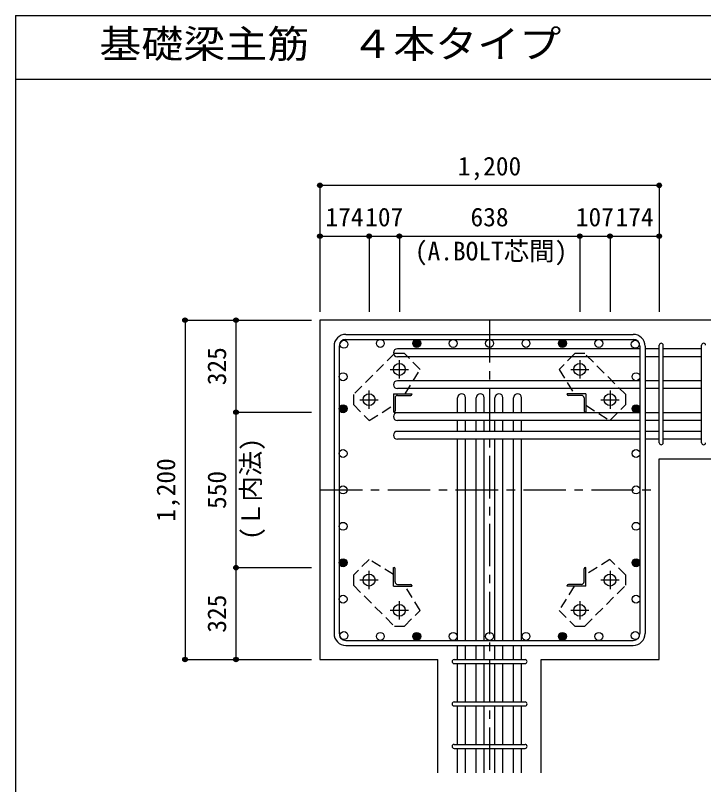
# Model space of a CAD drawing. Units: millimetres at full size, sheet at 1:30. Extents: x -5973 to 5954, y -4195 to 4201.
# Drawn here: x -5973 to -3539, y 1481 to 4201 of the extents above; entities that cross this region are included whole.
import ezdxf
from ezdxf.enums import TextEntityAlignment as Align

# ---------------------------------------------------------------- set-up
doc = ezdxf.new("R2010")
doc.units = ezdxf.units.MM
doc.header["$LTSCALE"] = 30
doc.header["$PDMODE"] = 32
doc.header["$PDSIZE"] = 15
doc.linetypes.add('CHAIN1', pattern=[8, 5, -1, 1, -1])
doc.linetypes.add('DASHED1', pattern=[1.8, 1.2, -0.6])
for name, color, linetype in [('0-1', 2, 'Continuous'), ('0-2', 4, 'Continuous'), ('0-3', 4, 'Continuous'), ('0-4', 7, 'Continuous'), ('0-5', 7, 'Continuous'), ('0-6', 7, 'Continuous'), ('0-7', 4, 'Continuous'), ('0-9', 4, 'DASHED1'), ('0-D', 4, 'Continuous'), ('6-7_文字', 7, 'Continuous'), ('F-0_枠', 6, 'Continuous')]:
    doc.layers.add(name, color=color, linetype=linetype)
doc.styles.add('ＭＳ ゴシック', font='')
doc.styles.get('ＭＳ ゴシック').set_extended_font_data('MS Gothic')

msp = doc.modelspace()

# ---------------------------------------------------------------- linework, layer by layer
at = {"layer": '0-1'}
for p, q in [((-3295.8, 3123.3), (-4895.8, 3123.3)), ((-4895.8, 3123.3), (-4895.8, 1923.3)), ((-3695.8, 2632.8), (-3295.8, 2632.8)), ((-3695.8, 1923.3), (-3695.8, 2632.8)), ((-4895.8, 1923.3), (-4478.3, 1923.3)), ((-4478.3, 1523.3), (-4478.3, 1923.3))]:
    msp.add_line(p, q, dxfattribs=at)
msp.add_lwpolyline([(-4113.3, 1523.3), (-4113.3, 1923.3), (-3695.8, 1923.3)], dxfattribs=at)
at = {"layer": '0-2', "linetype": 'CHAIN1'}
for p, q in [((-4614.8, 2917.1), (-4614.8, 2981.6)), ((-3976.8, 2981.6), (-3976.8, 2917.1)), ((-4647.1, 2949.3), (-4582.6, 2949.3)), ((-4009, 2949.3), (-3944.5, 2949.3)), ((-4721.8, 2810.1), (-4721.8, 2874.6)), ((-3869.8, 2874.6), (-3869.8, 2810.1)), ((-4754.1, 2842.3), (-4689.6, 2842.3)), ((-3902, 2842.3), (-3837.5, 2842.3)), ((-4721.8, 2172), (-4721.8, 2236.5)), ((-3869.8, 2236.5), (-3869.8, 2172)), ((-4689.6, 2204.3), (-4754.1, 2204.3)), ((-3837.5, 2204.3), (-3902, 2204.3)), ((-4614.8, 2065), (-4614.8, 2129.5)), ((-3976.8, 2129.5), (-3976.8, 2065)), ((-4582.6, 2097.3), (-4647.1, 2097.3)), ((-3944.5, 2097.3), (-4009, 2097.3))]:
    msp.add_line(p, q, dxfattribs=at)
at = {"layer": '0-2'}
for p, q in [((-4635.8, 2863.3), (-4570.8, 2863.3)), ((-4635.8, 2863.3), (-4635.8, 2798.3)), ((-4621.3, 2857.3), (-4574.8, 2857.3)), ((-4570.8, 2863.3), (-4570.8, 2861.3)), ((-3955.8, 2863.3), (-4020.8, 2863.3)), ((-4020.8, 2861.3), (-4020.8, 2863.3)), ((-3970.3, 2857.3), (-4016.8, 2857.3)), ((-3955.8, 2863.3), (-3955.8, 2798.3)), ((-4629.8, 2848.8), (-4629.8, 2802.3)), ((-3961.8, 2848.8), (-3961.8, 2802.3)), ((-4633.8, 2798.3), (-4635.8, 2798.3)), ((-3955.8, 2798.3), (-3957.8, 2798.3)), ((-4635.8, 2248.3), (-4633.8, 2248.3)), ((-4635.8, 2183.3), (-4635.8, 2248.3)), ((-4629.8, 2197.8), (-4629.8, 2244.3)), ((-3961.8, 2197.8), (-3961.8, 2244.3)), ((-3957.8, 2248.3), (-3955.8, 2248.3)), ((-3955.8, 2183.3), (-3955.8, 2248.3)), ((-4635.8, 2183.3), (-4570.8, 2183.3)), ((-4621.3, 2189.3), (-4574.8, 2189.3)), ((-4570.8, 2185.3), (-4570.8, 2183.3)), ((-4020.8, 2183.3), (-4020.8, 2185.3)), ((-3955.8, 2183.3), (-4020.8, 2183.3)), ((-3970.3, 2189.3), (-4016.8, 2189.3))]:
    msp.add_line(p, q, dxfattribs=at)
at = {"layer": '0-2', "color": 3}
for centre in [(-4614.8, 2949.3), (-3976.8, 2949.3), (-4721.8, 2842.3), (-3869.8, 2842.3), (-4721.8, 2204.3), (-3869.8, 2204.3), (-4614.8, 2097.3), (-3976.8, 2097.3)]:
    msp.add_circle(centre, 21, dxfattribs=at)
at = {"layer": '0-2'}
for centre, radius, start, end in [((-4621.3, 2848.8), 8.5, 90, 180), ((-4574.8, 2861.3), 4, 270, 0), ((-4016.8, 2861.3), 4, 180, 270), ((-3970.3, 2848.8), 8.5, 0, 90), ((-4633.8, 2802.3), 4, 270, 0), ((-3957.8, 2802.3), 4, 180, 270), ((-4633.8, 2244.3), 4, 0, 90), ((-3957.8, 2244.3), 4, 90, 180), ((-4621.3, 2197.8), 8.5, 180, 270), ((-4574.8, 2185.3), 4, 0, 90), ((-4016.8, 2185.3), 4, 90, 180), ((-3970.3, 2197.8), 8.5, 270, 0)]:
    msp.add_arc(centre, radius, start, end, dxfattribs=at)
at = {"layer": '0-3', "color": 3}
for centre in [(-4810.87, 3038.37), (-4682.1, 3041.3), (-4553.34, 3041.3), (-4424.57, 3041.3), (-4295.8, 3041.3), (-4167.03, 3041.3), (-4038.27, 3041.3), (-3909.5, 3041.3), (-3780.73, 3038.37), (-4813.8, 2923.33), (-3777.8, 2923.33), (-4813.8, 2810.3), (-3777.8, 2810.3), (-4813.8, 2652.07), (-3777.8, 2652.07), (-4813.8, 2523.3), (-3777.8, 2523.3), (-4813.8, 2394.53), (-3777.8, 2394.53), (-4813.8, 2265.76), (-3777.8, 2265.76), (-4813.8, 2137), (-3777.8, 2137), (-4810.87, 2008.23), (-4810.87, 2008.23), (-4682.1, 2005.3), (-4553.34, 2005.3), (-4424.57, 2005.3), (-4295.8, 2005.3), (-4167.03, 2005.3), (-4038.27, 2005.3), (-3909.5, 2005.3), (-3780.73, 2008.23), (-3780.73, 2008.23)]:
    msp.add_circle(centre, 14, dxfattribs=at)
at = {"layer": '0-3'}
for centre, radius in [((-4553.34, 3041.3), 12.6), ((-4553.34, 3041.3), 11.2), ((-4553.34, 3041.3), 9.8), ((-4553.34, 3041.3), 8.4), ((-4553.34, 3041.3), 7), ((-4553.34, 3041.3), 5.6), ((-4038.27, 3041.3), 12.6), ((-4038.27, 3041.3), 11.2), ((-4038.27, 3041.3), 9.8), ((-4038.27, 3041.3), 8.4), ((-4038.27, 3041.3), 7), ((-4038.27, 3041.3), 5.6), ((-4553.34, 3041.3), 4.2), ((-4553.34, 3041.3), 2.8), ((-4553.34, 3041.3), 1.4), ((-4038.27, 3041.3), 4.2), ((-4038.27, 3041.3), 2.8), ((-4038.27, 3041.3), 1.4), ((-4813.8, 2810.3), 12.6), ((-4813.8, 2810.3), 11.2), ((-4813.8, 2810.3), 9.8), ((-4813.8, 2810.3), 8.4), ((-4813.8, 2810.3), 7), ((-4813.8, 2810.3), 5.6), ((-4813.8, 2810.3), 4.2), ((-4813.8, 2810.3), 2.8), ((-4813.8, 2810.3), 1.4), ((-3777.8, 2810.3), 12.6), ((-3777.8, 2810.3), 11.2), ((-3777.8, 2810.3), 9.8), ((-3777.8, 2810.3), 8.4), ((-3777.8, 2810.3), 7), ((-3777.8, 2810.3), 5.6), ((-3777.8, 2810.3), 4.2), ((-3777.8, 2810.3), 2.8), ((-3777.8, 2810.3), 1.4), ((-4813.8, 2265.76), 12.6), ((-4813.8, 2265.76), 11.2), ((-4813.8, 2265.76), 9.8), ((-4813.8, 2265.76), 8.4), ((-4813.8, 2265.76), 7), ((-4813.8, 2265.76), 5.6), ((-4813.8, 2265.76), 4.2), ((-4813.8, 2265.76), 2.8), ((-4813.8, 2265.76), 1.4), ((-3777.8, 2265.76), 12.6), ((-3777.8, 2265.76), 11.2), ((-3777.8, 2265.76), 9.8), ((-3777.8, 2265.76), 8.4), ((-3777.8, 2265.76), 7), ((-3777.8, 2265.76), 5.6), ((-3777.8, 2265.76), 4.2), ((-3777.8, 2265.76), 2.8), ((-3777.8, 2265.76), 1.4), ((-4553.34, 2005.3), 12.6), ((-4553.34, 2005.3), 11.2), ((-4553.34, 2005.3), 9.8), ((-4553.34, 2005.3), 8.4), ((-4038.27, 2005.3), 12.6), ((-4038.27, 2005.3), 11.2), ((-4038.27, 2005.3), 9.8), ((-4038.27, 2005.3), 8.4), ((-4553.34, 2005.3), 7), ((-4553.34, 2005.3), 5.6), ((-4553.34, 2005.3), 4.2), ((-4553.34, 2005.3), 2.8), ((-4553.34, 2005.3), 1.4), ((-4038.27, 2005.3), 7), ((-4038.27, 2005.3), 5.6), ((-4038.27, 2005.3), 4.2), ((-4038.27, 2005.3), 2.8), ((-4038.27, 2005.3), 1.4)]:
    msp.add_circle(centre, radius, dxfattribs=at)
at = {"layer": '0-4'}
for p, q in [((-4803.8, 3073.3), (-3787.8, 3073.3)), ((-4803.8, 3055.3), (-3787.8, 3055.3)), ((-4845.8, 3031.3), (-4845.8, 2015.3)), ((-4827.8, 3031.3), (-4827.8, 2015.3)), ((-3763.8, 3031.3), (-3763.8, 2015.3)), ((-3745.8, 3031.3), (-3745.8, 2015.3)), ((-4803.8, 1991.3), (-3787.8, 1991.3)), ((-4803.8, 1973.3), (-3787.8, 1973.3))]:
    msp.add_line(p, q, dxfattribs=at)
for centre, radius, start, end in [((-4803.8, 3031.3), 42, 90, 180), ((-4803.8, 3031.3), 24, 90, 180), ((-3787.8, 3031.3), 42, 0, 90), ((-3787.8, 3031.3), 24, 0, 90), ((-4803.8, 2015.3), 42, 180, 270), ((-4803.8, 2015.3), 24, 180, 270), ((-3787.8, 2015.3), 42, 270, 0), ((-3787.8, 2015.3), 24, 270, 0)]:
    msp.add_arc(centre, radius, start, end, dxfattribs=at)
at = {"layer": '0-5'}
for p, q in [((-3763.8, 3022.37), (-4621.8, 3022.37)), ((-3695.8, 3022.37), (-3745.8, 3022.37)), ((-3545.8, 3022.37), (-3681.8, 3022.37)), ((-3763.8, 2994.37), (-4621.8, 2994.37)), ((-3695.8, 2994.37), (-3745.8, 2994.37)), ((-3545.8, 2994.37), (-3681.8, 2994.37)), ((-3763.8, 2909.33), (-4621.8, 2909.33)), ((-3695.8, 2909.33), (-3745.8, 2909.33)), ((-3545.8, 2909.33), (-3681.8, 2909.33)), ((-3763.8, 2881.33), (-4621.8, 2881.33)), ((-3695.8, 2881.33), (-3745.8, 2881.33)), ((-3545.8, 2881.33), (-3681.8, 2881.33)), ((-4408.8, 2796.3), (-4408.8, 2849.3)), ((-4380.8, 2796.3), (-4380.8, 2849.3)), ((-4342.8, 2796.3), (-4342.8, 2849.3)), ((-4314.8, 2796.3), (-4314.8, 2849.3)), ((-4276.8, 2796.3), (-4276.8, 2849.3)), ((-4248.8, 2796.3), (-4248.8, 2849.3)), ((-4210.8, 2796.3), (-4210.8, 2849.3)), ((-4182.8, 2796.3), (-4182.8, 2849.3)), ((-3763.8, 2796.3), (-4621.8, 2796.3)), ((-3695.8, 2796.3), (-3745.8, 2796.3)), ((-3545.8, 2796.3), (-3681.8, 2796.3)), ((-3763.8, 2768.3), (-4621.8, 2768.3)), ((-4408.8, 2730.3), (-4408.8, 2768.3)), ((-4380.8, 2730.3), (-4380.8, 2768.3)), ((-4342.8, 2730.3), (-4342.8, 2768.3)), ((-4314.8, 2730.3), (-4314.8, 2768.3)), ((-4276.8, 2730.3), (-4276.8, 2768.3)), ((-4248.8, 2730.3), (-4248.8, 2768.3)), ((-4210.8, 2730.3), (-4210.8, 2768.3)), ((-4182.8, 2730.3), (-4182.8, 2768.3)), ((-3695.8, 2768.3), (-3745.8, 2768.3)), ((-3545.8, 2768.3), (-3681.8, 2768.3)), ((-3763.8, 2730.3), (-4621.8, 2730.3)), ((-3695.8, 2730.3), (-3745.8, 2730.3)), ((-3545.8, 2730.3), (-3681.8, 2730.3)), ((-3763.8, 2702.3), (-4621.8, 2702.3)), ((-4408.8, 1991.3), (-4408.8, 2702.3)), ((-4380.8, 1991.3), (-4380.8, 2702.3)), ((-4342.8, 1991.3), (-4342.8, 2702.3)), ((-4314.8, 1991.3), (-4314.8, 2702.3)), ((-4276.8, 1991.3), (-4276.8, 2702.3)), ((-4248.8, 1991.3), (-4248.8, 2702.3)), ((-4210.8, 1991.3), (-4210.8, 2702.3)), ((-4182.8, 1991.3), (-4182.8, 2702.3)), ((-3695.8, 2702.3), (-3745.8, 2702.3)), ((-3545.8, 2702.3), (-3681.8, 2702.3)), ((-4408.8, 1923.3), (-4408.8, 1973.3)), ((-4380.8, 1923.3), (-4380.8, 1973.3)), ((-4342.8, 1923.3), (-4342.8, 1973.3)), ((-4314.8, 1923.3), (-4314.8, 1973.3)), ((-4276.8, 1923.3), (-4276.8, 1973.3)), ((-4248.8, 1923.3), (-4248.8, 1973.3)), ((-4210.8, 1923.3), (-4210.8, 1973.3)), ((-4182.8, 1923.3), (-4182.8, 1973.3)), ((-4408.8, 1773.3), (-4408.8, 1909.3)), ((-4380.8, 1773.3), (-4380.8, 1909.3)), ((-4342.8, 1773.3), (-4342.8, 1909.3)), ((-4314.8, 1773.3), (-4314.8, 1909.3)), ((-4276.8, 1773.3), (-4276.8, 1909.3)), ((-4248.8, 1773.3), (-4248.8, 1909.3)), ((-4210.8, 1773.3), (-4210.8, 1909.3)), ((-4182.8, 1773.3), (-4182.8, 1909.3)), ((-4408.8, 1623.3), (-4408.8, 1759.3)), ((-4380.8, 1623.3), (-4380.8, 1759.3)), ((-4342.8, 1623.3), (-4342.8, 1759.3)), ((-4314.8, 1623.3), (-4314.8, 1759.3)), ((-4276.8, 1623.3), (-4276.8, 1759.3)), ((-4248.8, 1623.3), (-4248.8, 1759.3)), ((-4210.8, 1623.3), (-4210.8, 1759.3)), ((-4182.8, 1623.3), (-4182.8, 1759.3)), ((-4408.8, 1523.3), (-4408.8, 1609.3)), ((-4380.8, 1523.3), (-4380.8, 1609.3)), ((-4342.8, 1523.3), (-4342.8, 1609.3)), ((-4314.8, 1523.3), (-4314.8, 1609.3)), ((-4276.8, 1523.3), (-4276.8, 1609.3)), ((-4248.8, 1523.3), (-4248.8, 1609.3)), ((-4210.8, 1523.3), (-4210.8, 1609.3)), ((-4182.8, 1523.3), (-4182.8, 1609.3))]:
    msp.add_line(p, q, dxfattribs=at)
for centre, start, end in [((-4621.8, 3008.37), 90, 270), ((-4621.8, 2895.33), 90, 270), ((-4394.8, 2849.3), 0, 180), ((-4328.8, 2849.3), 0, 180), ((-4262.8, 2849.3), 0, 180), ((-4196.8, 2849.3), 0, 180), ((-4621.8, 2782.3), 90, 270), ((-4621.8, 2716.3), 90, 270)]:
    msp.add_arc(centre, 14, start, end, dxfattribs=at)
at = {"layer": '0-6'}
for p, q in [((-3695.8, 2689.8), (-3695.8, 3034.87)), ((-3681.8, 2689.8), (-3681.8, 3034.87)), ((-3545.8, 2689.8), (-3545.8, 3034.87)), ((-4421.3, 1923.3), (-4170.3, 1923.3)), ((-4421.3, 1909.3), (-4170.3, 1909.3)), ((-4421.3, 1773.3), (-4170.3, 1773.3)), ((-4421.3, 1759.3), (-4170.3, 1759.3)), ((-4421.3, 1623.3), (-4170.3, 1623.3)), ((-4421.3, 1609.3), (-4170.3, 1609.3))]:
    msp.add_line(p, q, dxfattribs=at)
for centre, start, end in [((-3688.8, 3034.87), 0, 180), ((-3688.8, 3034.87), 0, 180), ((-3688.8, 3034.87), 0, 180), ((-3688.8, 3034.87), 0, 180), ((-3538.8, 3034.87), 0, 180), ((-3688.8, 2689.8), 180, 0), ((-3688.8, 2689.8), 180, 0), ((-3688.8, 2689.8), 180, 0), ((-3688.8, 2689.8), 180, 0), ((-3538.8, 2689.8), 180, 0), ((-4421.3, 1916.3), 90, 270), ((-4421.3, 1916.3), 90, 270), ((-4421.3, 1916.3), 90, 270), ((-4421.3, 1916.3), 90, 270), ((-4170.3, 1916.3), 270, 90), ((-4170.3, 1916.3), 270, 90), ((-4170.3, 1916.3), 270, 90), ((-4170.3, 1916.3), 270, 90), ((-4421.3, 1766.3), 90, 270), ((-4170.3, 1766.3), 270, 90), ((-4421.3, 1616.3), 90, 270), ((-4170.3, 1616.3), 270, 90)]:
    msp.add_arc(centre, 7, start, end, dxfattribs=at)
at = {"layer": '0-9'}
for p, q in [((-4632.6, 3005), (-4777.6, 2860.1)), ((-4597.2, 3005), (-4632.6, 3005)), ((-4541.4, 2949.2), (-4597.2, 3005)), ((-3994.4, 3005.1), (-4050.2, 2949.2)), ((-3959, 3005.1), (-3994.4, 3005.1)), ((-3814.1, 2860.1), (-3959, 3005.1)), ((-4594.8, 2863.3), (-4541.4, 2949.2)), ((-4050.2, 2949.2), (-3996.8, 2863.3)), ((-4777.6, 2860.1), (-4777.6, 2824.7)), ((-3814.1, 2824.7), (-3814.1, 2860.1)), ((-4777.6, 2824.7), (-4721.7, 2768.9)), ((-4721.7, 2768.9), (-4635.8, 2822.3)), ((-3955.8, 2822.3), (-3869.9, 2768.9)), ((-3869.9, 2768.9), (-3814.1, 2824.7)), ((-4721.7, 2277.7), (-4777.5, 2221.9)), ((-4635.8, 2224.3), (-4721.7, 2277.7)), ((-3869.9, 2277.7), (-3955.8, 2224.3)), ((-3814, 2221.9), (-3869.9, 2277.7)), ((-4777.5, 2221.9), (-4777.5, 2186.5)), ((-3814, 2186.5), (-3814, 2221.9)), ((-4777.5, 2186.5), (-4632.6, 2041.5)), ((-4541.4, 2097.4), (-4594.8, 2183.3)), ((-3996.8, 2183.3), (-4050.2, 2097.4)), ((-3959, 2041.6), (-3814, 2186.5)), ((-4597.2, 2041.5), (-4541.4, 2097.4)), ((-4050.2, 2097.4), (-3994.4, 2041.6)), ((-4632.6, 2041.5), (-4597.2, 2041.5)), ((-3994.4, 2041.6), (-3959, 2041.6))]:
    msp.add_line(p, q, dxfattribs=at)
at = {"layer": '0-D'}
for p, q in [((-4895.8, 3600.34), (-4895.8, 3420.34)), ((-4895.8, 3600.34), (-4895.8, 3420.34)), ((-4895.8, 3600.34), (-3695.8, 3600.34)), ((-3695.8, 3600.34), (-3695.8, 3420.34)), ((-4895.8, 3420.34), (-4721.8, 3420.34)), ((-4895.8, 3420.34), (-4895.8, 3153.3)), ((-4721.8, 3420.34), (-4721.8, 3153.3)), ((-4721.8, 3420.34), (-4614.8, 3420.34)), ((-4614.8, 3420.34), (-4614.8, 3153.3)), ((-4614.8, 3420.34), (-3976.8, 3420.34)), ((-3976.8, 3420.34), (-3976.8, 3153.3)), ((-3976.8, 3420.34), (-3869.8, 3420.34)), ((-3869.8, 3420.34), (-3869.8, 3153.3)), ((-3869.8, 3420.34), (-3695.8, 3420.34)), ((-3695.8, 3420.34), (-3695.8, 3153.3)), ((-3695.8, 3420.34), (-3695.8, 3153.3)), ((-5372.84, 3123.3), (-5192.84, 3123.3)), ((-5372.84, 3123.3), (-5192.84, 3123.3)), ((-5372.84, 3123.3), (-5372.84, 1923.3)), ((-5192.84, 3123.3), (-5192.84, 2798.3)), ((-5192.84, 3123.3), (-4925.8, 3123.3)), ((-5192.84, 2798.3), (-4925.8, 2798.3)), ((-5192.84, 2798.3), (-5192.84, 2248.3)), ((-5192.84, 2248.3), (-4925.8, 2248.3)), ((-5192.84, 2248.3), (-5192.84, 1923.3)), ((-5372.84, 1923.3), (-5192.84, 1923.3)), ((-5192.84, 1923.3), (-4925.8, 1923.3)), ((-5192.84, 1923.3), (-4925.8, 1923.3))]:
    msp.add_line(p, q, dxfattribs=at)
at = {"layer": '0-D', "linetype": 'CHAIN1'}
for p, q in [((-4295.8, 3123.3), (-4295.8, 1523.3)), ((-4895.8, 2523.3), (-3695.8, 2523.3))]:
    msp.add_line(p, q, dxfattribs=at)
at = {"layer": '0-D'}
for centre, radius in [((-4895.8, 3600.34), 8), ((-4895.8, 3600.34), 7.2), ((-4895.8, 3600.34), 6.4), ((-4895.8, 3600.34), 5.6), ((-4895.8, 3600.34), 4.8), ((-4895.8, 3600.34), 4), ((-4895.8, 3600.34), 3.2), ((-4895.8, 3600.34), 2.4), ((-4895.8, 3600.34), 1.6), ((-4895.8, 3600.34), 0.8), ((-3695.8, 3600.34), 8), ((-3695.8, 3600.34), 7.2), ((-3695.8, 3600.34), 6.4), ((-3695.8, 3600.34), 5.6), ((-3695.8, 3600.34), 4.8), ((-3695.8, 3600.34), 4), ((-3695.8, 3600.34), 3.2), ((-3695.8, 3600.34), 2.4), ((-3695.8, 3600.34), 1.6), ((-3695.8, 3600.34), 0.8), ((-4895.8, 3420.34), 8), ((-4895.8, 3420.34), 7.2), ((-4721.8, 3420.34), 8), ((-4721.8, 3420.34), 7.2), ((-4614.8, 3420.34), 8), ((-4614.8, 3420.34), 7.2), ((-3976.8, 3420.34), 8), ((-3976.8, 3420.34), 7.2), ((-3869.8, 3420.34), 8), ((-3869.8, 3420.34), 7.2), ((-3695.8, 3420.34), 8), ((-3695.8, 3420.34), 7.2), ((-4895.8, 3420.34), 6.4), ((-4895.8, 3420.34), 5.6), ((-4895.8, 3420.34), 4.8), ((-4895.8, 3420.34), 4), ((-4895.8, 3420.34), 3.2), ((-4895.8, 3420.34), 2.4), ((-4895.8, 3420.34), 1.6), ((-4895.8, 3420.34), 0.8), ((-4721.8, 3420.34), 6.4), ((-4721.8, 3420.34), 5.6), ((-4721.8, 3420.34), 4.8), ((-4721.8, 3420.34), 4), ((-4721.8, 3420.34), 3.2), ((-4721.8, 3420.34), 2.4), ((-4721.8, 3420.34), 1.6), ((-4721.8, 3420.34), 0.8), ((-4614.8, 3420.34), 6.4), ((-4614.8, 3420.34), 5.6), ((-4614.8, 3420.34), 4.8), ((-4614.8, 3420.34), 4), ((-4614.8, 3420.34), 3.2), ((-4614.8, 3420.34), 2.4), ((-4614.8, 3420.34), 1.6), ((-4614.8, 3420.34), 0.8), ((-3976.8, 3420.34), 6.4), ((-3976.8, 3420.34), 5.6), ((-3976.8, 3420.34), 4.8), ((-3976.8, 3420.34), 4), ((-3976.8, 3420.34), 3.2), ((-3976.8, 3420.34), 2.4), ((-3976.8, 3420.34), 1.6), ((-3976.8, 3420.34), 0.8), ((-3869.8, 3420.34), 6.4), ((-3869.8, 3420.34), 5.6), ((-3869.8, 3420.34), 4.8), ((-3869.8, 3420.34), 4), ((-3869.8, 3420.34), 3.2), ((-3869.8, 3420.34), 2.4), ((-3869.8, 3420.34), 1.6), ((-3869.8, 3420.34), 0.8), ((-3695.8, 3420.34), 6.4), ((-3695.8, 3420.34), 5.6), ((-3695.8, 3420.34), 4.8), ((-3695.8, 3420.34), 4), ((-3695.8, 3420.34), 3.2), ((-3695.8, 3420.34), 2.4), ((-3695.8, 3420.34), 1.6), ((-3695.8, 3420.34), 0.8), ((-5372.84, 3123.3), 8), ((-5372.84, 3123.3), 7.2), ((-5372.84, 3123.3), 6.4), ((-5372.84, 3123.3), 5.6), ((-5372.84, 3123.3), 4.8), ((-5192.84, 3123.3), 8), ((-5192.84, 3123.3), 7.2), ((-5192.84, 3123.3), 6.4), ((-5192.84, 3123.3), 5.6), ((-5192.84, 3123.3), 4.8), ((-5372.84, 3123.3), 4), ((-5372.84, 3123.3), 3.2), ((-5372.84, 3123.3), 2.4), ((-5372.84, 3123.3), 1.6), ((-5372.84, 3123.3), 0.8), ((-5192.84, 3123.3), 4), ((-5192.84, 3123.3), 3.2), ((-5192.84, 3123.3), 2.4), ((-5192.84, 3123.3), 1.6), ((-5192.84, 3123.3), 0.8), ((-5192.84, 2798.3), 8), ((-5192.84, 2798.3), 7.2), ((-5192.84, 2798.3), 6.4), ((-5192.84, 2798.3), 5.6), ((-5192.84, 2798.3), 4.8), ((-5192.84, 2798.3), 4), ((-5192.84, 2798.3), 3.2), ((-5192.84, 2798.3), 2.4), ((-5192.84, 2798.3), 1.6), ((-5192.84, 2798.3), 0.8), ((-5192.84, 2248.3), 8), ((-5192.84, 2248.3), 7.2), ((-5192.84, 2248.3), 6.4), ((-5192.84, 2248.3), 5.6), ((-5192.84, 2248.3), 4.8), ((-5192.84, 2248.3), 4), ((-5192.84, 2248.3), 3.2), ((-5192.84, 2248.3), 2.4), ((-5192.84, 2248.3), 1.6), ((-5192.84, 2248.3), 0.8), ((-5372.84, 1923.3), 8), ((-5192.84, 1923.3), 8), ((-5372.84, 1923.3), 7.2), ((-5372.84, 1923.3), 6.4), ((-5372.84, 1923.3), 5.6), ((-5372.84, 1923.3), 4.8), ((-5372.84, 1923.3), 4), ((-5372.84, 1923.3), 3.2), ((-5372.84, 1923.3), 2.4), ((-5372.84, 1923.3), 1.6), ((-5372.84, 1923.3), 0.8), ((-5192.84, 1923.3), 7.2), ((-5192.84, 1923.3), 6.4), ((-5192.84, 1923.3), 5.6), ((-5192.84, 1923.3), 4.8), ((-5192.84, 1923.3), 4), ((-5192.84, 1923.3), 3.2), ((-5192.84, 1923.3), 2.4), ((-5192.84, 1923.3), 1.6), ((-5192.84, 1923.3), 0.8)]:
    msp.add_circle(centre, radius, dxfattribs=at)
at = {"layer": '0-D', "color": 7}
for p in [(-4895.8, 3600.34), (-3695.8, 3600.34), (-4895.8, 3420.34), (-4721.8, 3420.34), (-4614.8, 3420.34), (-3976.8, 3420.34), (-3869.8, 3420.34), (-3695.8, 3420.34), (-5372.84, 3123.3), (-5192.84, 3123.3), (-5192.84, 2798.3), (-5192.84, 2248.3), (-5372.84, 1923.3), (-5192.84, 1923.3)]:
    msp.add_point(p, dxfattribs=at)
at = {"layer": 'F-0_枠'}
for q in [(5954.1, 4201.15), (-5972.88, -4195.24)]:
    msp.add_line((-5972.88, 4201.15), q, dxfattribs=at)
at = {"layer": 'F-0_枠', "color": 2}
msp.add_line((-5972.88, 3976.15), (3723.6, 3976.15), dxfattribs=at)

# ---------------------------------------------------------------- texts
at = {"layer": '0-7', "style": 'ＭＳ ゴシック'}
msp.add_text('(A.BOLT芯間)', height=65.98, dxfattribs=at).set_placement((-4560.01, 3314.92), align=Align.BOTTOM_LEFT)
msp.add_text('(Ｌ内法)', height=65.98, rotation=90, dxfattribs=at).set_placement((-5087.78, 2346.7), align=Align.BOTTOM_LEFT)
at = {"layer": '0-D', "style": 'ＭＳ ゴシック'}
for s, p in [('1,200', (-4408.3, 3615.34)), ('174', (-4876.3, 3435.34)), ('107', (-4735.8, 3435.34)), ('638', (-4363.3, 3435.34)), ('107', (-3990.8, 3435.34)), ('174', (-3850.3, 3435.34))]:
    msp.add_text(s, height=65.98, dxfattribs=at).set_placement(p, align=Align.BOTTOM_LEFT)
for s, p in [('325', (-5207.84, 2893.3)), ('1,200', (-5387.84, 2410.8)), ('550', (-5207.84, 2455.8)), ('325', (-5207.84, 2018.3))]:
    msp.add_text(s, height=65.98, rotation=90, dxfattribs=at).set_placement(p, align=Align.BOTTOM_LEFT)
at = {"layer": '6-7_文字', "color": 2, "style": 'ＭＳ ゴシック', "width": 1.1}
msp.add_text('\u3000\u3000基礎梁主筋\u3000４本タイプ', height=98.97, dxfattribs=at).set_placement((-5972.88, 4021.15), align=Align.BOTTOM_LEFT)

doc.saveas('drawing.dxf')
